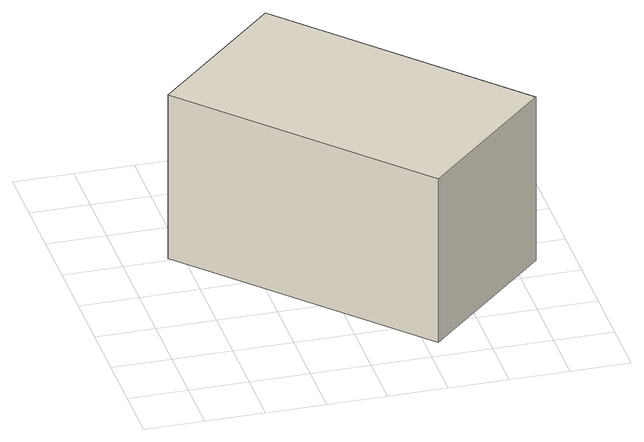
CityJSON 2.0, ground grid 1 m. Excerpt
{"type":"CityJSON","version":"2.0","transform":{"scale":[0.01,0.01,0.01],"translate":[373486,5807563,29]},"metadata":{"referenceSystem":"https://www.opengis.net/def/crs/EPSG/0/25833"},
"CityObjects":{
"building1":{"type":"Building","attributes":{"Gemeindeschluessel":"11000006","BezugspunktDach":"2200","function":"31001_1310","measuredHeight":3.01,"storeysAboveGround":1},"address":[{"country":"Germany","locality":"Berlin","thoroughfareNumber":"52 (1)","thoroughfareName":"Stölpchenweg"}],"geometry":[{"type":"Solid","lod":"1","boundaries":[[[[0,1,2,3]],[[4,5,6,7]],[[4,7,3,2]],[[5,4,2,1]],[[6,5,1,0]],[[7,6,0,3]]]]}]}
},
"vertices":[
[421,41,400],[637,248,400],[291,613,400],[75,406,400],[291,613,99],[637,248,99],[421,41,99],[75,406,99]
]}
